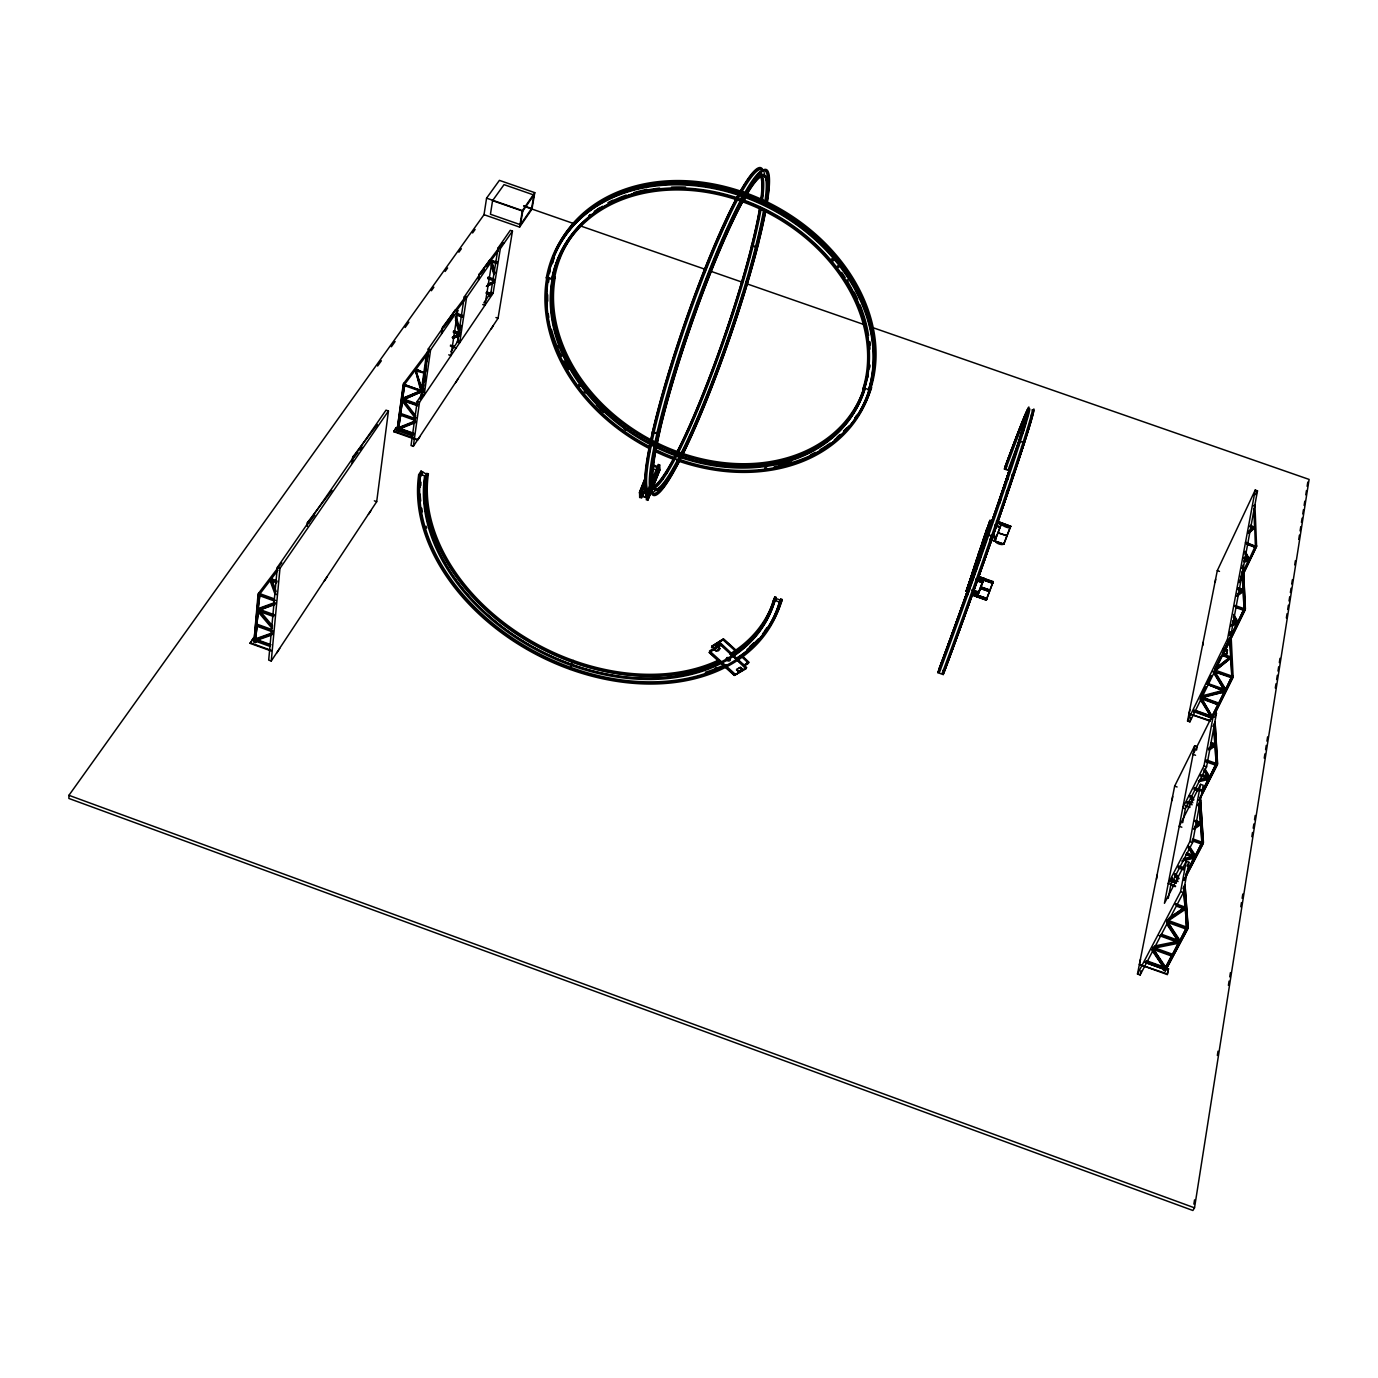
<?xml version="1.0" encoding="UTF-8"?>
<svg xmlns="http://www.w3.org/2000/svg" width="1378" height="1378" viewBox="0 0 1378 1378"><rect width="100%" height="100%" fill="white"/><g stroke="black" fill="none" stroke-linecap="round" stroke-linejoin="round"><path stroke-width="1.5" d="M484.298 214.313L68.934 795.313L68.9 798.465L1192.883 1210.487L1194.519 1207.834L1309.1 479.423L872.498 327.516M639.306 492.773L645.817 476.185M639.599 492.514L639.668 497.579L645.352 483.334M652.81 466.419L652.741 464.851M647.471 494.909C647.471 490.999 645.214 501.73 647.66 494.788L659.597 464.851M659.545 470.087L659.287 465.144M647.608 495.064L647.694 500.386L659.717 470.311L659.631 464.868M271.053 650.916L250.159 643.371L253.207 638.324L270.966 644.697M250.159 643.371L253.207 638.324M270.45 645.472L256.325 640.374L255.619 642.51L253.931 641.89L258.082 593.935L281.801 562.775M253.931 641.89L258.685 593.057M272.878 633.363L255.447 639.513L257.221 625.233L271.38 630.332M272.896 631.003L256.704 625.164L258.478 610.712L271.948 626.749M258.082 609.3L259.874 594.676L258.082 609.3L275.738 602.892M255.619 642.51L256.894 639.616L272.379 634.138M255.447 639.513L257.221 625.233M256.704 625.164L258.478 610.712M647.195 495.012C644.973 502.557 636.946 488.26 647.178 494.564M277.322 567.409L268.693 660.096L271.242 661.027L376.694 501.678L388.441 411.006L386.012 410.144L277.322 567.409L279.975 568.373L388.441 411.006M271.242 661.027L279.975 568.373M276.737 652.983L279.7 648.521M735.456 674.428L709.549 650.933L721.452 643.922L746.704 667.589L734.319 675.168L709.394 652.259L720.97 645.076L745.946 668.416M748.409 662.508L743.655 665.402L742.208 663.817M307.242 526.344L307.673 522.21M324.243 581.206L326.982 577.055M717.215 647.057C714.08 643.25 719.213 644.818 715.044 648.142M719.712 648.676C716.87 646.954 714.906 646.179 719.109 643.061C726.74 644.559 710.738 642.303 717.645 646.54M351.941 463.301L352.665 457.151L377.279 424.631M352.716 460.476L353.199 456.394M738.091 668.451L736.489 669.88L738.556 671.413M368.443 514.407L370.992 510.549M419.928 436.585L417.568 440.15L393.746 431.693L396.227 427.559L412.074 433.174M393.746 431.693L396.227 427.559M413.004 436.137L397.053 430.47L403.272 383.997L427.593 351.769L428.765 352.182M397.053 430.47L403.754 383.291M414.795 421.616L398.552 428.127L400.774 414.416L415.278 419.549M414.916 419.343L400.412 414.21L402.669 400.343L416.001 417.689M402.479 398.81L404.753 384.806L402.479 398.81L421.237 390.629L404.391 384.583L420.703 390.336L415.329 370.079L421.186 389.629M416.001 421.84L399.741 428.351L398.552 431.021L399.207 429.092L415.519 422.546M398.552 428.127L400.774 414.416M400.412 414.21L402.669 400.343M421.496 396.864L428.248 349.03L455.463 309.654L457.754 310.463L430.591 349.857L424.114 395.417L421.806 394.608L417.207 401.411L411.023 445.542L413.314 446.351L498.061 318.266L512.461 231.091L510.273 230.333L498.095 247.954L490.93 292.446L489.293 296.373M413.314 446.351L419.515 402.238L493.117 293.204L500.317 248.729L512.461 231.091M426.233 355.731L421.513 389.302L416.035 371.026L421.978 388.596M420.428 399.878L427.593 351.769L421.323 396.106M421.875 397.002L428.127 352.785M422.857 391.163L423.769 384.789M424.372 380.535L424.975 376.28M425.561 372.026L426.474 365.635M427.077 361.38L427.972 355.007M423.029 392.592L423.632 388.338M424.545 381.947L425.147 377.693M441.477 333.683L442.39 327.43L465.988 296.149M442.235 330.944L442.838 326.775M712.168 646.058L715.216 649.4M457.754 310.463L450.985 355.627L448.728 354.835M492.067 260.7L466.539 297.734L459.666 342.76L457.427 341.968L464.248 296.942L489.827 259.925L492.067 260.7L484.935 305.313L482.748 304.555M455.618 382.653L457.823 379.329M486.572 198.156L484.022 214.692L519.592 227.094L531.977 209.06L534.785 192.662L499.404 180.363L486.572 198.156L522.365 210.61L534.785 192.662M478.373 278.58L479.01 274.446L502.781 242.838L503.883 243.234M478.476 280.027L479.441 273.843M492.566 200.637L490.447 214.262L520.471 224.717L531.598 208.526L533.906 195.021L504.038 184.635L492.566 200.637L522.762 211.144L533.906 195.021M989.835 590.197L981.05 586.942L977.157 596.915L984.15 578.76M978.88 592.075L973.454 590.008M984.047 578.467L977.088 596.881M1193.882 1204.114L1194.554 1199.876M1217.342 1055.462L1218.014 1051.207M1228.401 985.373L1229.073 981.119M1229.744 976.881L1230.416 972.627M1240.803 906.793L1241.457 902.556M1242.129 898.301L1242.801 894.064M1251.844 836.722L1252.516 832.467M1253.188 828.212L1253.859 823.975M1254.531 819.721L1255.203 815.483M1264.246 758.141L1264.918 753.887M1265.59 749.649L1266.261 745.395M1266.933 741.157L1267.605 736.903M1275.305 688.053L1275.976 683.815M1276.648 679.561L1277.32 675.306M1277.992 671.069L1278.663 666.814M1279.335 662.577L1279.99 658.322M1286.363 617.981L1287.035 613.727M1287.707 609.472L1288.378 605.235M1289.05 600.98L1289.722 596.743M1290.376 592.488L1291.048 588.251M1291.72 583.996L1292.392 579.742M1294.734 564.877L1295.406 560.639M1298.765 539.401L1299.437 535.146M1300.109 530.909L1300.763 526.654M1301.435 522.4L1302.107 518.162M1302.778 513.908L1303.45 509.671M1304.122 505.416L1304.794 501.179M1305.793 494.805L1306.465 490.551M1307.136 486.313L1307.808 482.059M491.274 328.774L493.341 325.639M519.592 227.094L522.365 210.61M520.471 224.717L522.762 211.144M742.432 669.071L740.468 667.262L739.004 667.968M1179.62 941.208L1186.32 927.997L1179.62 941.208L1167.045 921.055L1186.579 928.204L1185.356 908.412L1167.717 920.28L1186.768 927.136M1195.105 856.238L1201.633 843.078L1195.105 856.238L1188.439 845.971M1209.471 777.364L1215.827 764.29L1209.471 777.364L1204.148 768.941M1225.421 689.878L1231.587 676.96L1225.421 689.878L1214.276 671.723L1231.863 676.942L1231.019 657.909L1214.879 670.948L1231.019 657.909M1234.516 616.965L1237.72 622.322L1243.748 609.524L1234.533 606.286M1247.09 543.638L1254.979 547.187L1246.952 544.379M1192.349 839.77L1201.892 843.198L1200.806 823.631L1193.968 828.454M1205.888 760.759L1216.102 764.359L1215.138 745.016L1208.506 749.873M1234.895 606.251L1244.007 609.455L1243.283 590.697L1237.065 595.589M1245.454 542.863L1255.392 546.343L1245.591 542.14M1160.862 935.042L1178.087 941.26L1177.897 942.311L1158.743 935.404M1167.407 919.918L1184.064 907.757L1169.25 917.748M1194.605 827.368L1199.566 823.01L1194.778 826.387M1199.928 780.396L1207.851 778.484L1208.024 777.571L1202.098 775.469M1208.627 749.098L1213.949 744.413L1208.799 748.202M1223.853 691.015L1206.956 684.143L1223.853 691.015L1200.927 696.958L1204.441 689.276M1220.891 657.134L1214.81 669.57L1229.882 657.34L1214.965 668.726L1221.046 656.29M1232.173 624.578L1236.359 622.684L1232.311 623.786M1238.805 593.453L1242.181 590.129L1238.322 588.785M1243.903 558.124L1247.762 560.26L1243.783 558.865M1248.83 531.839L1253.67 527.309L1248.968 531.116M1161.103 935.249L1178.345 941.467L1166.942 923.053M1186.234 853.723L1193.882 856.496L1188.508 846.97M1200.376 774.832L1208.282 777.64L1204.2 770.009M1207.197 684.143L1224.267 690.171L1213.295 671.189M1232.69 621.392L1236.617 622.632L1233.551 616.483M1244.179 558.021L1248.175 559.434L1245.212 553.422M1178.517 943.241L1178.724 942.19L1153.283 947.323L1153.076 948.374L1172.11 955.247L1178.517 943.241L1153.076 948.374M1175.365 904.726L1185.063 908.223L1183.788 887.966M1194.209 857.288L1187.767 870.293L1194.209 857.288L1183.185 859.614M1194.933 821.374L1200.548 823.372L1199.428 803.357M1194.209 788.526L1202.305 791.403L1208.592 778.484L1198.688 780.861M1210.625 743.242L1214.896 744.706L1213.915 724.931M1224.405 691.911L1201.65 697.01L1218.445 703.865L1224.405 691.911L1201.478 697.854M1229.727 658.167L1221.752 655.36L1230.795 657.53L1229.951 638.083M1229.831 634.414L1230.916 636.223L1236.876 623.562L1230.812 625.216M1238.064 588.527L1243.077 590.284L1242.319 571.112M1243.852 561.397L1248.416 560.381L1244.351 562.258M1249.932 526L1254.548 527.395L1250.656 525.259M1186.579 928.204L1185.356 908.412M1201.892 843.198L1200.806 823.631M1216.102 764.359L1215.138 745.016M1244.007 609.455L1243.283 590.697M1248.692 532.735L1254.738 527.86L1248.571 533.458M1237.72 622.322L1243.748 609.524M1245.109 552.096L1249.243 559.124L1245.247 551.355M1167.252 974.539L1168.527 968.7L1167.252 974.539L1139.485 964.497L1140.519 959.243M1199.411 800.859L1200.135 796.949M1222.424 653.206L1226.42 654.619L1227.419 650.14L1223.423 648.745M1230.02 635.327L1230.227 631.847L1229.624 635.172L1230.899 635.671M1242.422 568.253L1243.008 565.152M1226.42 654.619L1227.419 650.14M1171.662 956.074L1171.851 955.023L1152.835 948.167L1165.323 967.924L1171.662 956.074L1152.628 949.218M1194.709 745.722L1174.659 786.115L1137.487 974.022L1140.14 974.987L1183.357 892.651L1188.956 862.301L1186.234 861.319L1164.444 903.313L1194.709 745.722L1197.206 746.618L1196.535 750.08M1170.887 884.504L1192.607 842.526L1203.183 785.253L1200.548 784.323L1179.241 826.3L1181.824 827.213M1185.338 808.765L1206.577 766.823L1216.429 713.425L1213.88 712.512L1203.976 765.892L1182.772 807.852L1185.338 808.765L1182.686 822.683M1218.031 704.692L1201.237 697.854L1212.158 716.508L1218.031 704.692L1201.082 698.68M1257.494 490.826L1229.986 639.995L1227.522 639.134L1255.237 490.034L1257.494 490.826L1255.685 494.668M1172.11 955.247L1178.724 942.19M1182.996 888.448L1184.977 884.659L1188.025 928.514L1165.288 970.904L1163.532 970.267L1164.324 968.114L1145.152 961.344M1183.995 880.421L1203.287 843.508L1200.582 800.067L1199.273 799.584M1202.305 791.403L1208.592 778.484M1199.549 799.671L1217.446 764.635L1215.051 721.659L1217.601 763.722L1199.721 798.758M1218.445 703.865L1224.56 691.067M1242.732 572.18L1248.416 560.381M1223.164 651.157L1224.697 651.691L1245.264 609.696L1243.404 567.891L1242.233 567.478M1254.945 505.33L1253.67 505.657L1254.945 505.33L1256.598 546.584L1239.235 582.601M1152.731 950.114L1164.065 968.166L1151.388 949.476M1201.22 699.921L1211.038 716.801L1199.945 698.973M1163.532 970.267L1164.324 968.114M1194.158 710.824L1211.055 717.783L1194.158 711.789L1194.33 709.98M1165.323 967.924L1171.851 955.023M1212.158 716.508L1201.237 697.854M1165.288 970.904L1188.215 927.463L1184.977 884.659M1137.487 974.022L1180.601 891.652L1186.234 861.319M1175.641 886.106L1168.234 883.556L1189.903 841.545L1200.548 784.323M1222.183 654.481L1230.95 656.703M1211.228 716.939L1210.521 718.868L1212.089 719.437M647.419 495.563L647.901 500.128L659.804 470.001M1168.251 898.353L1172.213 877.562M1140.14 974.987L1140.967 970.749M1255.237 490.034L1217.291 570.63L1187.543 721.021L1189.903 721.865L1190.73 717.68M1210.056 721.142L1189.093 713.718L1189.92 709.532M457.427 341.968L460.907 325.397M571.164 664.351L570.94 665.367L573.179 660.406L572.955 661.423M571.439 664.385L570.061 669.415L571.388 666.78M649.71 488.26A171.251 20.756 -70.9 0 1 657.203 432.296L658.563 432.83A171.251 20.653 -70.9 0 0 680.543 458.667L680.284 459.701A172.681 20.825 -70.9 0 1 658.133 433.657L652.535 431.745A172.646 21.238 -70.9 0 0 647.074 492.773M650.313 482.903L651.691 479.665L651.071 482.214M996.156 537.937L987.303 534.716M971.748 594.71L986.183 599.998L986.665 598.448M995.416 539.676C992.849 542.863 1004.82 547.066 1004.183 542.656M971.628 594.951L986.303 600.153L986.872 598.431M980.516 588.613L989.421 591.472M989.869 590.06L980.998 587.08M1006.922 535.663L998.275 532.89L1006.87 535.801M978.001 577.985L992.78 583.221L993.107 581.55M992.797 583.221L993.228 581.637M995.605 539.763L995.174 541.123L1003.752 543.983L1004.304 542.829L1003.907 544.172M1010.074 527.412L1010.505 526.086L1010.04 527.533C988.87 516.629 1010.746 532.786 1010.711 526.034L1003.718 544.103M976.95 596.726L977.45 595.175M995.26 539.625L994.813 541.123L1001.789 522.882L1001.444 524.363M978.518 592.437L971.369 590.18M991.109 535.232L996.328 536.783M977.381 596.881L977.88 595.348L986.855 598.465L972.11 593.418L977.725 595.193M982.256 582.773L976.985 580.775M977.398 579.483L982.79 581.12M983.565 579.983L983.789 578.45L983.289 580L977.984 578.123M994.899 525.311L1000.135 526.878M1001.565 522.899L1001.255 524.467L1001.703 523.123M984.116 578.484L983.72 580.172L992.573 583.29L993.056 581.74L986.183 599.998M1011.986 463.37A158.883 3.548 -70.6 0 0 1009.23 470.725L1004.39 469.037L1005.854 468.692L1006.595 466.419L1005.389 465.988A164.292 3.273 -70.6 0 1 1016.843 447.678A164.292 3.273 -70.6 0 1 938.194 671.689L937.867 672.671L943.258 674.583L942.207 673.17A164.292 3.566 -70.6 0 0 1002.926 502.781A164.292 3.566 -70.6 0 0 1032.019 409.938M1009.23 470.725L1009.488 469.967A160.227 3.583 -70.6 0 1 1014.897 455.515M995.037 540.934L995.433 539.694M969.165 582.946L971.301 576.986L969.182 582.963M973.35 570.785L971.438 576.624L973.178 570.733M975.314 564.704L977.209 558.917M986.665 529.307L983.358 540.796M969.389 582.877L971.318 577.003M971.456 576.624L989.955 520.384L992.505 521.229L992.97 519.885M972.575 574.385L990.093 520.557L981.911 543.294M982.514 543.862L974.039 566.858L976.192 567.34L978.363 561.569L976.003 560.88L984.46 537.902M982.17 549.856L983.823 543.828L981.946 543.19M970.198 578.674L972.213 579.604L970.198 585.771L976.502 568.873L974.349 568.356M975.176 570.871L973.316 576.693M988.732 529.875L976.296 567.633L985.77 537.833L983.892 537.179M978.018 563.585L979.327 559.537M979.448 559.158L983.186 547.583M990.076 527.085L985.425 541.537M980.43 556.798L978.466 562.844L976.33 562.293M980.344 549.943L982.6 550.7L984.581 544.654L982.307 543.931M984.994 542.777L991.971 521.211M978.725 562.724L980.654 556.764L978.414 555.902L980.533 556.523M982.6 550.735L984.564 544.689L976.124 567.564M986.441 538.884L992.832 519.713L981.877 549.805M1005.389 465.988L1005.63 465.23A165.636 3.307 -70.6 0 1 1017.205 446.73A165.636 3.307 -70.6 0 1 937.884 672.619M968.372 591.989L966.116 591.179L989.955 520.384M984.839 534.905L966.357 591.093L972.661 574.144M981.05 546.274L977.364 558.417L981.067 546.997M983.014 540.503L986.7 529.169M976.451 569.08L974.556 568.27L976.399 562.035L978.552 562.586L976.64 561.914M972.093 572.886L974.401 573.782L972.093 572.852L982.428 544.155L984.547 544.741M986.372 532.046L977.932 554.903L979.947 555.747L990.334 527.188L988.078 526.189L986.148 532.08L988.353 532.959M980.12 555.834L977.949 554.869M985.942 538.195L983.858 537.282M986.51 538.695L984.254 537.971L986.372 539.039M641.511 493.858C644.559 501.265 651.673 491.498 642.389 491.808M658.064 468.675L658.098 466.746M988.491 532.907L986.08 532.339M980.034 549.012L982.221 549.701M984.081 543.931L981.791 543.121M978.363 561.621L976.003 560.846M982.083 549.736L979.879 548.978M980.309 555.61L978.139 554.8M1017.119 446.248L1017.498 445.197L1018.842 445.662M970.233 579.173L978.569 555.989M966.116 591.179L974.642 568.046L976.571 568.718M985.683 538.075L992.487 521.194M978.001 561.724L986.045 540.434M976.261 567.943L981.98 552.389M972.782 578.054L975.211 572.059M976.502 567.839L980.671 556.712M968.958 589.939L973.867 576.814M1022.459 448.108L1022.838 447.075L1021.511 446.61M652.414 482.679C654.636 475.91 650.037 486.641 652.294 482.972M657.685 468.658L657.254 467.314L653.155 466.487M994.813 540.951L1001.754 522.865M641.166 493.737L641.132 495.736L641.89 491.946M977.381 595.417L983.789 578.467M986.303 600.153L993.262 581.688L978.483 576.452L983.961 578.398M647.505 494.823L659.425 465.127M639.719 492.084L645.989 476.357M645.593 480.595C639.375 486.003 638.651 513.649 645.92 485.866M645.524 483.385L639.909 497.01M652.207 467.004C652.276 462.595 661.629 468.124 656.049 469.554M652.294 468.796L653 467.004M658.081 466.729L657.323 470.57M656.944 470.535L652.449 468.262M719.23 662.043A187.391 134.458 27.4 0 1 520.057 636.584A187.391 134.458 27.4 0 1 426.336 474.118L421.031 471.069L418.602 474.807L420.066 475.341A192.455 137.903 27.4 0 0 571.06 668.674A192.455 137.903 27.4 0 0 779.087 603.099L779.517 602.083L775.056 600.498A187.597 134.476 27.4 0 1 734.095 655.136M779.397 603.099A192.145 137.869 27.4 0 0 780.361 600.067L780.792 599.068L782.273 599.585L780.585 603.633A194.04 139.04 27.4 0 1 570.854 669.691A194.04 139.04 27.4 0 1 418.671 474.842M869.742 387.304L871.551 387.666L870.207 390.87L868.743 389.698M740.503 198.88A167.1 130.634 28.4 0 1 864.747 388.303L869.208 389.612L868.881 390.405A171.44 134.01 28.4 0 1 656.789 451.157M652.638 462.905L653.069 465.781M420.066 475.341L420.669 474.394L425.061 475.961L424.458 476.891L425.905 477.408A186.099 133.339 27.4 0 0 571.904 664.609A186.099 133.339 27.4 0 0 773.144 600.98L774.849 596.95L776.331 597.484A187.305 134.441 27.4 0 1 775.401 600.429M864.437 385.444L863.076 388.648L865.229 388.217A167.117 130.669 28.4 0 1 679.078 456.084A167.117 130.669 28.4 0 1 552.509 278.993L546.721 277.874A172.853 135.113 28.4 0 0 649.572 448.711M424.527 476.926A187.684 134.493 27.4 0 0 571.698 665.626A187.684 134.493 27.4 0 0 774.625 601.514L775.056 600.498M774.97 601.445A187.391 134.458 27.4 0 0 775.9 598.483L776.331 597.484M1215.672 579.26L1215.207 582.377M1203.218 642.251L1202.701 645.61M1240.596 577.072L1242.336 573.007M1249.243 559.124L1255.117 546.446M1239.373 581.861L1256.719 545.843M1189.093 713.718L1210.332 720.591M1187.543 721.021L1227.522 639.134M1200.927 696.958L1205.957 686.692M1208.058 682.403L1211.434 675.496M1228.194 641.304L1230.657 636.257M1231.071 635.43L1236.876 623.562M1193.779 712.047L1194.313 710.945M1224.026 650.192L1228.056 642.096M1223.027 652.759L1228.952 640.649M1189.903 721.865L1245.402 608.921L1243.404 567.891M1000.083 527.55L996.397 526.413M712.116 646.093L723.295 639.151M1218.186 703.848L1193.055 754.386L1195.553 755.265M1172.695 796.536L1172.075 800.532M1214.156 714.751L1233.293 676.357M1214.965 713.666L1233.138 677.201L1231.054 634.845M1214.535 717.232L1216.429 713.425M1212.95 726.413L1214.879 722.572M1157.21 874.909L1156.521 879.233M678.476 455.877L678.079 456.669L679.922 452.518L679.285 454.292M1197.775 805.562L1200.582 800.067L1203.459 842.526L1184.184 879.44M1186.975 866.107L1188.956 862.301M1185.562 874.513L1187.336 871.12M1139.485 964.497L1167.545 973.988M679.991 455.326L681.49 454.774A165.601 19.964 -70.9 0 0 756.66 247.196L755.781 246.059A167.014 20.239 -70.9 0 1 697.991 416.328A167.014 20.239 -70.9 0 1 652.586 488.398M682.799 454.206A171.251 20.653 -70.9 0 0 758.124 244.423L758.486 243.717A172.681 20.825 -70.9 0 1 683.729 452.776M762.981 170.045A172.663 21.238 -70.9 0 0 713.615 246.989A172.663 21.238 -70.9 0 0 652.38 432.106L657.926 434.122L658.563 432.83M659.115 427.094A167.014 20.239 -70.9 0 0 658.391 430.125L659.769 430.659L660.389 429.368A165.601 19.964 -70.9 0 0 681.49 454.774L676.46 453L676.219 453.982A166.996 20.549 -70.9 0 1 653.74 487.433M759.743 207.217A165.584 20.377 -70.9 0 1 751.492 245.904L756.849 246.938A167.014 20.136 -70.9 0 0 764.893 210.248M756.849 246.938L755.609 246.507L758.313 244.164A172.681 20.825 -70.9 0 0 765.755 211.178M721.349 645.145L746.273 668.606L734.319 675.461L709.136 652.5L721.504 644.559L720.367 645.593M716.198 650.726C710.359 645.903 718.403 655.394 719.816 648.246M652.362 432.158L652.983 430.866L654.378 431.366A171.251 20.963 -70.9 0 0 648.263 491.171M751.492 245.904L752.026 244.75L753.284 245.198A166.996 20.446 -70.9 0 1 677.476 454.43A166.996 20.446 -70.9 0 1 654.033 488.449M741.381 195.297L742.914 191.869A172.508 134.992 28.4 0 1 871.068 387.769L869.725 390.973A172.836 135.078 28.4 0 0 741.898 195.073A172.836 135.078 28.4 0 0 546.308 277.891L547.617 278.339A171.423 133.976 28.4 0 1 741.588 196.262A171.423 133.976 28.4 0 1 868.329 390.491M742.208 193.798L742.914 191.869A172.508 134.992 28.4 0 0 550.287 265.782M736.662 669.467L740.244 667.52L742.26 669.14M426.267 474.084L428.317 473.67L425.905 477.408M863.007 388.63A165.773 129.549 28.4 0 0 740.399 201.016A165.773 129.549 28.4 0 0 552.854 280.182L552.01 278.976A167.1 130.634 28.4 0 1 736.748 197.605M864.884 389.009A167.203 130.686 28.4 0 1 678.682 456.876A167.203 130.686 28.4 0 1 552.027 279.734L552.44 278.959M553.405 277.478L555.179 277.185L553.267 280.165A165.791 129.584 28.4 0 0 678.321 455.687A165.791 129.584 28.4 0 0 863.558 388.544L864.919 385.358A165.481 129.498 28.4 0 1 680.525 452.725A165.481 129.498 28.4 0 1 555.248 277.219M552.836 280.182L554.766 277.202A165.463 129.463 28.4 0 1 604.046 206.614M547.617 278.339L548.099 277.598A171.337 133.959 28.4 0 1 742.001 195.521A171.337 133.959 28.4 0 1 868.657 389.681M546.308 277.891L548.22 274.911M452.156 337.541L459.752 333.872L453.775 331.771M450.899 351.614L458.633 340.194M483.85 302.902L490.93 292.446L493.117 293.204M453.345 331.461L459.718 332.89L455.36 317.491M273.585 615.587L258.926 610.299L275.238 603.736M403.203 399.758L421.961 391.576L403.203 399.758L415.967 404.271M274.101 615.639L259.443 610.368L258.84 611.246L273.499 616.534M416.328 404.495L403.082 400.688L417.672 405.838M423.838 372.783L416.018 369.149L424.183 373.025L416.035 371.026M275.772 600.498L259.357 594.59L259.96 593.694L274.136 598.81M308.896 522.848L308.327 523.657L314.804 515.096M354.387 456.996L353.853 457.754L357.901 452.363M443.923 327.344L453.827 314.305M480.491 274.394L484.333 269.296M490.723 260.821L486.468 266.522M497.234 262.922L490.981 260.528L497.251 261.941M427.731 352.647L430.057 349.995M377.606 366.014L381.361 360.76M391.369 346.756L395.107 341.503M405.115 327.499L408.87 322.245M431.366 290.741L433.863 287.227M445.111 271.466L447.609 267.969M458.857 252.208L461.354 248.712M472.602 232.951L475.1 229.454M490.981 260.528L498.388 250.658M456.135 311.17L465.557 298.716M404.391 384.583L415.329 370.079M415.536 369.855L426.715 355.024M359.71 450.038L362.052 446.954M307.105 523.037L331.943 490.327M259.357 594.59L278.046 570.13M717.662 649.71L716.095 650.967M740.244 670.414L738.453 671.654L736.61 669.622M719.609 648.814L717.645 646.782M982.703 581.723L975.503 579.191M1237.341 593.935L1242.181 590.129M1236.927 596.364L1243.128 591.472M1210.005 749.563L1214.965 745.929M1193.796 829.418L1200.634 824.612M1167.51 921.331L1185.149 909.463M719.712 648.556L718.575 649.227M748.547 662.129L743.862 665.35M743.534 666.521L748.512 663.283L742.105 657.151M738.763 671.62L742.415 669.14L741.14 669.932M734.75 675.203L746.032 668.072M488.053 284.075L493.875 281.56M487.623 284.695L493.462 282.18M486.761 285.832L494.547 282.473M486.348 286.435L492.17 283.92M726.964 657.599L726.017 659.321A2.274 1.602 23.4 0 0 728.979 660.992A2.274 1.602 23.4 0 0 730.116 658.908A2.274 1.602 23.4 0 0 726.998 657.616M452.604 336.887L459.752 333.872M453.293 337.817L460.441 334.802M452.845 338.471L459.994 335.457M741.777 663.524L743.931 665.522L748.943 662.267L742.535 656.152M402.962 398.104L421.237 390.629M399.034 427.421L415.278 420.91M258.685 608.404L274.377 602.72M258.926 610.299L274.635 604.615M256.05 638.634L271.552 633.157M256.291 640.494L271.793 635.034M1243.972 560.657L1247.9 559.52M1230.675 626.008L1236.738 624.337M1201.099 696.131L1224.008 690.171M1200.083 779.483L1208.024 777.571M1198.515 781.774L1208.437 779.397M1183.357 858.632L1193.606 856.375L1193.434 857.357L1186.062 854.704M1181.738 860.992L1194.037 858.27M1154.609 945.997L1178.087 941.26M723.433 639.254L736.041 650.743M740.537 194.229L739.142 193.747L739.435 192.558L744.981 194.47L744.688 195.676L743.31 195.194A171.268 20.756 -70.9 0 0 656.996 432.761L658.391 433.243A171.268 20.653 -70.9 0 1 732.39 219.946A171.268 20.653 -70.9 0 1 766.995 202.6M742.432 198.759L743.81 199.242L743.534 200.43L739.831 199.155M758.124 244.423L756.884 243.975A171.251 20.756 -70.9 0 1 750.269 268.607M756.66 247.179L751.665 245.456A165.567 20.36 -70.9 0 1 699.507 402.066A165.567 20.36 -70.9 0 1 652.569 486.882M523.674 205.77L531.598 208.526M524.157 206.338L573.971 223.667M580.069 225.785L705.967 269.588M710.032 271.001L742.518 282.301M746.583 283.713L864.368 324.691M498.095 247.954L500.317 248.729M554.766 277.202L553.456 276.737A166.876 130.565 28.4 0 1 558.211 259.322M1019.996 442.545L1018.669 442.062L1019.048 441.029L1024.405 442.889L1024.009 443.94L1022.683 443.475M548.099 277.598L552.01 278.976M551.958 279.7L553.267 280.165M496.821 263.542L491.429 261.648L494.581 273.447M1249.812 526.74L1253.532 528.032M488.139 277.064L493.875 279.079M487.726 277.684L493.462 279.7M488.088 278.012L493.892 280.044M487.674 278.632L493.479 280.664M1009.488 469.967L1008.265 469.536A160.227 3.479 -70.6 0 1 1023.079 430.797M486.692 291.878L490.534 293.221M1244.3 557.298L1248.296 558.693M486.262 292.498L492.032 294.513M486.537 292.773L490.396 294.134M486.124 293.393L489.965 294.754M1242.078 568.253L1243.266 568.666M464.248 296.942L466.539 297.734M495.942 317.526L498.061 318.266M1217.291 570.63L1219.496 571.405M456.962 313.426L462.991 315.545M1238.219 587.734L1243.214 589.491M456.514 314.081L462.543 316.199M457.289 314.528L462.853 316.475M456.824 315.183L462.388 317.129M1238.185 589.56L1242.026 590.921M1010.608 526.275L996.415 520.97L1010.453 526.207M453.793 330.806L459.718 332.89M1235.05 605.476L1244.162 608.68M997.672 523.02L1010.229 527.481L1003.856 544.293L989.628 539.263L995.037 541.244M989.886 520.643L992.074 521.418M997.638 523.158L1001.083 524.363M453.328 332.425L459.305 334.527M1236.221 607.715L1243.593 610.299M994.933 525.19L1000.101 526.999M988.06 526.207L990.265 527.016M988.147 526.551L990.024 527.206M991.144 535.095L996.294 536.903M450.503 345.12L454.482 346.515M1233.086 620.548L1236.755 621.84M450.365 346.033L456.325 348.134M990.765 536.318L995.829 538.367L990.713 536.438M1232.535 622.167L1236.204 623.459M981.98 543.018L984.081 543.587M428.248 349.03L430.591 349.857M654.206 431.779L652.81 431.28A171.251 21.066 -70.9 0 1 739.142 193.747A171.234 21.066 -70.9 0 1 760.449 169.046M427.111 352.475L428.282 352.889M979.965 548.737L982.17 549.512M980.516 550.011L982.48 550.545M980.275 550.166L982.342 550.89M978.466 556.264L980.378 556.936M977.036 558.865L975.59 564.687M677.476 454.43L676.219 453.982A166.996 20.549 -70.9 0 0 752.026 244.767M976.106 560.588L978.087 561.483M976.416 562.035L978.69 562.775M680.525 458.719L679.268 458.271A171.251 20.756 -70.9 0 1 650.45 491.05M1222.682 652.672L1226.678 654.085M974.143 566.599L976.192 567.34M974.435 568.115L976.709 568.89M972.179 572.593L974.418 573.386M972.455 574.213L974.504 575.074M978.432 576.71L993.176 581.947M977.433 579.363L982.755 581.24M977.019 580.638L982.342 582.515M970.112 578.932L972.334 579.776L970.525 585.771L968.114 585.082M1215.051 670.104L1232.001 676.098M980.602 588.354L989.404 591.61M404.271 385.513L420.772 391.335M968.2 584.823L970.439 585.616M1214.276 671.723L1231.432 677.787M973.178 590.68L978.466 592.557M972.765 591.972L977.984 594.09L972.73 592.092M966.219 590.921L968.286 591.662M417.207 401.411L419.515 402.238M403.685 399.052L418.275 404.219M1207.369 683.299L1224.422 689.344M400.895 413.503L415.398 418.636M1201.65 697.01L1218.6 703.021M400.292 415.123L414.795 420.256M399.741 428.351L413.934 433.381M1196.19 710.652L1211.193 715.957M1195.88 710.996L1211.107 716.405M399.207 429.092L413.658 434.225M396.141 428.162L412.005 433.777M1195.622 711.548L1212.743 717.611M398.724 429.815L413.176 434.931M397.519 429.764L399.034 430.298M1210.676 718.024L1212.244 718.593M393.815 431.09L417.655 439.548M1211.469 742.518L1215.069 743.793M1210.452 744.154L1213.777 745.326M775.917 598.483L780.361 600.067M773.144 600.98L774.625 601.514M779.104 603.099L780.585 603.633M1206.439 759.95L1216.274 763.446M1205.733 761.672L1215.672 765.203M940.451 669.381L939.4 667.968A158.849 3.169 -70.6 0 0 1015.414 451.484A158.849 3.169 -70.6 0 0 1004.39 469.037M943.138 670.345L944.774 669.88A158.883 3.548 -70.6 0 0 997.224 523.433A158.883 3.548 -70.6 0 0 1031.054 419.48M1203.976 765.892L1206.577 766.823M938.177 671.723L939.52 672.206A164.292 3.376 -70.6 0 0 1008.662 476.874A164.292 3.376 -70.6 0 0 1023.992 420.962M1202.529 774.625L1208.454 776.727M1199.945 775.676L1207.851 778.484M1194.623 787.682L1202.477 790.49M1194.037 789.439L1197.964 790.834M374.351 500.834L376.694 501.678M1174.659 786.115L1177.105 786.976M1199.084 800.566L1200.41 801.031M1188.99 801.376L1192.883 802.771M1186.854 801.583L1190.971 803.047M1186.871 802.564L1190.799 803.96M1186.458 802.754L1192.159 804.786M1185.993 805.493L1189.955 806.922M1185.7 806.044L1189.679 807.474M1195.122 820.392L1200.72 822.39M1195.932 822.752L1199.394 823.992M1192.9 838.944L1202.081 842.216M1192.177 840.735L1201.444 844.059M1189.903 841.545L1192.607 842.526M1186.682 852.879L1194.054 855.514M1178.793 866.021L1184.288 867.985M1178.345 866.865L1184.098 868.967M1178.173 867.847L1183.668 869.811M1172.023 879.371L1178.087 881.558M1172.747 879.836L1176.571 881.197M1172.471 880.387L1176.502 881.972M1171.834 880.353L1175.882 881.799M1170.852 880.973L1176.33 882.953M1170.456 881.093L1175.934 883.057M1171.524 885.279L1175.348 886.657M1180.601 891.652L1183.357 892.651M276.926 580.793L271.363 578.794L270.036 580.603L274.842 593.677M1175.555 903.675L1185.252 907.155M277.099 581.878L270.743 579.673L276.134 594.659M276.496 582.756L271.345 580.913L271.966 580.035L276.186 591.541M1176.691 906.242L1183.874 908.825M259.271 595.554L274.015 600.86M1166.839 922.123L1186.131 929.048M259.529 609.42L274.188 614.691M1161.31 934.198L1178.534 940.399M257.307 624.286L271.466 629.384M1153.283 947.323L1172.299 954.179M256.618 626.112L272.792 631.951M1146.754 960.828L1164.272 967.115M253.156 638.944L268.314 644.422M1146.462 961.379L1168.234 969.234M255.74 641.27L269.847 646.351M1145.17 962.326L1164.117 969.182M254.534 641.011L256.222 641.614M1144.911 962.412L1165.495 969.854M250.21 642.751L271.104 650.295M68.934 795.313L1194.519 1207.834M736.352 650.468L723.467 638.841L711.737 646.316M742.277 656.307L748.495 662.25M735.921 651.484L723.019 639.857L711.496 647.608M259.443 610.368L272.534 625.853M257.875 611.608L272.293 628.644M402.187 401.05L415.519 418.395M403.565 399.982L415.691 415.76M1152.835 948.167L1165.512 966.874M1167.045 921.055L1179.809 940.158M1166.735 924.121L1178.345 941.467M1175.623 874.617L1177.828 877.975M1174.607 873.893L1177.914 878.923M1174.418 874.875L1177.725 879.905M1175.813 873.635L1179.12 878.664M1189.731 846.695L1195.277 855.256M1188.318 847.952L1193.882 856.496M1191.781 796.587L1193.899 799.877M1190.558 795.847L1192.659 799.137M1189.559 795.209L1192.728 800.153M1189.386 796.122L1192.556 801.066M1205.388 769.716L1209.643 776.451M1204.027 770.905L1208.282 777.64M1214.431 670.897L1225.559 689.034M1213.122 672.033L1224.267 690.171M1233.586 614.399L1237.857 621.53M1233.396 617.275L1236.617 622.632M1245.075 554.163L1248.175 559.434M455.997 315.872L459.374 327.861M455.532 316.527L459.494 330.513M455.446 320.075L459.27 333.545M491.843 261.045L494.995 272.827M491.24 262.716L494.271 274.067M491.326 265.213L493.858 274.687M1183.599 889.017L1185.063 908.223M1199.239 804.321L1200.548 823.372M1213.742 725.844L1214.896 744.706M1229.899 640.994L1230.795 657.53M1230.864 658.753L1231.863 676.942M1242.181 571.887L1243.077 590.284M1253.877 508.516L1254.548 527.395M1254.738 527.86L1255.392 546.343M729.737 653.499A2.308 1.619 23.4 0 1 731.873 654.894M1021.374 427.473A164.292 3.376 -70.6 0 1 1023.062 423.27M1004.631 468.279A160.21 3.204 -70.6 0 1 1015.758 450.537A160.21 3.204 -70.6 0 1 939.107 668.864M1031.433 415.536A158.883 3.548 -70.6 0 1 1031.416 417.896M1013.76 458.685A158.883 3.548 -70.6 0 1 1016.275 452.018M1031.399 414.95A160.227 3.583 -70.6 0 1 1005.44 499.508A160.227 3.583 -70.6 0 1 944.481 670.776M1032.845 410.971A164.309 3.669 -70.6 0 1 1005.837 498.715A164.309 3.669 -70.6 0 1 943.568 673.601M1032.759 410.644A165.67 3.703 -70.6 0 1 1007.284 494.547A165.67 3.703 -70.6 0 1 943.275 674.531M1012.451 474.204A160.227 3.479 -70.6 0 1 1011.934 475.737M1006.973 490.516A160.227 3.479 -70.6 0 1 1006.388 492.239M1024.681 426.784A160.227 3.479 -70.6 0 0 1024.371 427.559A160.21 3.29 -70.6 0 1 1022.717 433.484M1005.854 468.692A160.21 3.29 -70.6 0 1 1027.902 415.639M1027.368 417.775A160.21 3.29 -70.6 0 1 1026.937 419.343M1025.887 423.08A160.21 3.29 -70.6 0 1 1025.68 423.769M1008.196 477.873A160.21 3.29 -70.6 0 1 1007.662 479.492M1005.423 486.124A160.21 3.29 -70.6 0 1 1004.838 487.829M1001.255 498.423A160.21 3.29 -70.6 0 1 999.377 503.917M969.526 589.405A160.21 3.29 -70.6 0 1 967.356 595.468M764.566 631.331A192.145 137.869 27.4 0 1 762.534 633.949M758.176 639.013A192.145 137.869 27.4 0 1 746.91 649.624M716.922 667.486A192.145 137.869 27.4 0 1 715.13 668.227M420.841 485.487A192.145 137.869 27.4 0 1 420.979 482.231M421.53 475.754A192.145 137.869 27.4 0 1 421.961 472.568M762.465 626.37A187.391 134.458 27.4 0 1 731.976 655.05M767.959 617.275A187.305 134.441 27.4 0 1 730.891 654.981M719.66 661.044A187.305 134.441 27.4 0 1 520.591 635.62A187.305 134.441 27.4 0 1 426.939 473.188M774.849 596.95A185.72 133.304 27.4 0 1 729.823 653.999M718.696 660.01A185.72 133.304 27.4 0 1 521.246 634.81A185.72 133.304 27.4 0 1 428.403 473.705M721.659 662.422A187.597 134.476 27.4 0 1 520.97 639.788A187.597 134.476 27.4 0 1 425.13 475.996M779.517 602.083A192.352 137.903 27.4 0 1 735.904 659.029M726.327 664.627A192.352 137.903 27.4 0 1 520.074 642.854A192.352 137.903 27.4 0 1 420.738 474.428A193.626 139.006 27.4 0 1 421.1 471.104M766.943 627.627A192.042 137.852 27.4 0 1 764.997 630.314M753.904 642.82A192.042 137.852 27.4 0 1 750.028 646.351M422.133 474.824A192.042 137.852 27.4 0 1 422.564 471.638M780.792 599.068A192.042 137.852 27.4 0 1 779.827 602.1M782.273 599.585A193.626 139.006 27.4 0 1 766.34 631.09M759.881 638.841A193.626 139.006 27.4 0 1 736.748 657.961M721.814 665.97A193.626 139.006 27.4 0 1 705.364 672.257M426.646 528.05A193.626 139.006 27.4 0 1 426.043 526.189M422.409 511.789A193.626 139.006 27.4 0 1 421.737 508.206M420.738 501.041A193.626 139.006 27.4 0 1 420.135 494.116M419.945 487.45A193.626 139.006 27.4 0 1 420.118 480.853M549.65 273.068A171.182 133.907 28.4 0 1 550.339 270.054M551.958 264.094A171.182 133.907 28.4 0 1 552.888 261.148M567.529 232.658A171.182 133.907 28.4 0 1 571.646 227.336M577.399 220.928A171.182 133.907 28.4 0 1 757.504 199.758A171.182 133.907 28.4 0 1 874.134 349.65M873.652 366.582A171.182 133.907 28.4 0 1 872.842 372.87M873.256 372.094A171.113 133.89 28.4 0 0 742.621 193.075A171.113 133.89 28.4 0 0 584.255 214.124M552.44 263.353A171.113 133.89 28.4 0 1 554.387 257.514M573.231 225.286A171.113 133.89 28.4 0 1 580.345 217.724M553.56 274.515A166.945 130.6 28.4 0 1 556.729 262.905M589.577 215.536A166.945 130.6 28.4 0 1 590.938 214.451M595.175 211.23A166.945 130.6 28.4 0 1 602.668 206.252M609.042 202.618A166.945 130.6 28.4 0 1 626.267 195.056M633.604 192.662A166.945 130.6 28.4 0 1 646.954 189.406M741.278 197.364A166.945 130.6 28.4 0 1 745.016 198.69M832.123 259.15A166.945 130.6 28.4 0 1 833.501 260.804M837.479 265.816A166.945 130.6 28.4 0 1 838.771 267.504M847.108 279.648A166.945 130.6 28.4 0 1 848.193 281.422M854.205 292.153A166.945 130.6 28.4 0 1 857.684 299.388M860.027 304.865A166.945 130.6 28.4 0 1 868.605 335.526M869.484 342.399A166.945 130.6 28.4 0 1 869.966 349.202M869.535 365.721A166.945 130.6 28.4 0 1 869.191 368.804M868.243 374.885A166.945 130.6 28.4 0 1 867.64 377.882M588.716 215.933A166.876 130.565 28.4 0 1 590.06 214.813M594.211 211.557A166.876 130.565 28.4 0 1 600.085 207.458M607.887 202.773A166.876 130.565 28.4 0 1 612.814 200.206M741.691 196.623A166.876 130.565 28.4 0 1 745.429 197.95M869.828 341.606A166.876 130.565 28.4 0 1 870.121 345.017M869.88 364.929A166.876 130.565 28.4 0 1 869.535 368.012M608.766 203.875A165.463 129.463 28.4 0 1 613.641 201.343M618.688 198.983A165.463 129.463 28.4 0 1 659.614 188.097M671.517 187.15A165.463 129.463 28.4 0 1 685.538 187.115M741.398 197.812A165.463 129.463 28.4 0 1 745.102 199.138M831.399 259.03A165.463 129.463 28.4 0 1 832.76 260.649M841.665 272.396A165.463 129.463 28.4 0 1 845.145 277.581M848.383 282.834A165.463 129.463 28.4 0 1 867.554 334.699M868.726 344.896A165.463 129.463 28.4 0 1 868.932 348.272M868.76 361.553A165.463 129.463 28.4 0 1 868.157 367.685M867.227 373.731A165.463 129.463 28.4 0 1 864.368 385.427M551.544 279.717A167.186 130.652 28.4 0 1 740.692 199.827A167.186 130.652 28.4 0 1 864.333 389.096M869.208 389.595A171.354 133.976 28.4 0 1 681.266 460.028M674.342 457.599A171.354 133.976 28.4 0 1 657.203 450.365M650.502 447.058A171.354 133.976 28.4 0 1 548.582 277.615M650.089 447.85A171.44 134.01 28.4 0 1 548.099 278.356M553.887 276.737A166.893 130.6 28.4 0 0 679.681 453.5A166.893 130.6 28.4 0 0 845.644 422.977M859.493 402.445A166.893 130.6 28.4 0 1 856.651 407.647M853.292 412.987A166.893 130.6 28.4 0 1 851.501 415.57M849.279 418.895A166.962 130.617 28.4 0 1 658.46 445.662A166.962 130.617 28.4 0 1 553.456 277.495M870.207 390.87A172.853 135.113 28.4 0 1 677.115 460.614M673.601 459.339A172.853 135.113 28.4 0 1 656.307 452.053M871.533 387.666A172.526 135.027 28.4 0 1 774.247 466.694M766.65 467.831A172.526 135.027 28.4 0 1 764.738 468.055M625.784 430.16A172.526 135.027 28.4 0 1 624.131 429.006M603.426 412.143A172.526 135.027 28.4 0 1 600.446 409.318M579.931 386.288A172.526 135.027 28.4 0 1 578.708 384.651M568.649 369.562A172.526 135.027 28.4 0 1 563.843 360.95M560.398 353.957A172.526 135.027 28.4 0 1 551.441 329.308M548.806 317.267A172.526 135.027 28.4 0 1 548.255 313.839M547.169 303.573A172.526 135.027 28.4 0 1 546.911 293.772M547.772 281.146A172.526 135.027 28.4 0 1 548.203 278.029M600.791 409.455A171.199 133.942 28.4 0 1 596.416 405.115M585.478 392.971A171.199 133.942 28.4 0 1 584.186 391.386M561.862 356.23A171.199 133.942 28.4 0 1 561.053 354.508M558.038 347.532A171.199 133.942 28.4 0 1 557.332 345.775M547.755 301.145A171.199 133.942 28.4 0 1 547.686 294.789M548.547 282.266A171.199 133.942 28.4 0 1 548.978 279.166M856.909 415.036A171.13 133.924 28.4 0 1 855.066 417.689M846.884 427.697A171.13 133.924 28.4 0 1 843.474 431.245M839.805 434.707A171.13 133.924 28.4 0 1 837.273 436.929M856.565 415.846A171.199 133.942 28.4 0 1 854.722 418.499M848.71 426.095A171.199 133.942 28.4 0 1 844.318 430.849M840.701 434.38A171.199 133.942 28.4 0 1 834.327 439.892M830.211 443.044A171.199 133.942 28.4 0 1 819.962 449.762M815.294 452.363A171.199 133.942 28.4 0 1 810.488 454.774M791.678 462.061A171.199 133.942 28.4 0 1 778.949 465.351M747.307 278.89A171.251 20.756 -70.9 0 1 746.273 282.387M743.086 292.963A171.251 20.756 -70.9 0 1 681.542 453.758M650.95 482.007A167.014 20.239 -70.9 0 1 658.563 429.712L659.941 430.246A167.014 20.136 -70.9 0 0 681.249 455.756A167.014 20.136 -70.9 0 0 757.022 246.49M649.365 452.725A166.996 20.549 -70.9 0 1 649.813 450.158M653.103 488.777A166.996 20.446 -70.9 0 1 651.191 488.639M753.129 242.683A171.234 21.066 -70.9 0 1 750.821 251.674M747.444 264.128A171.234 21.066 -70.9 0 1 746.549 267.315M743.586 277.615A171.234 21.066 -70.9 0 1 742.57 281.095M739.383 291.671A171.234 21.066 -70.9 0 1 684.866 437.618M681.283 445.249A171.234 21.066 -70.9 0 1 677.787 452.432M667.986 470.828A171.234 21.066 -70.9 0 1 665.918 474.325M663.386 478.373A171.234 21.066 -70.9 0 1 662.887 479.113M647.781 491.653A171.234 21.066 -70.9 0 1 653.017 430.832M750.338 254.138A172.646 21.238 -70.9 0 1 749.511 257.273M747.772 263.594A172.646 21.238 -70.9 0 1 746.859 266.815M737.953 296.821A172.646 21.238 -70.9 0 1 710.772 375.643M708.636 381.241A172.646 21.238 -70.9 0 1 687.915 431.383M657.237 488.725A171.251 20.963 -70.9 0 1 649.779 492.618M654.24 431.727A171.251 20.963 -70.9 0 1 713.838 250.917A171.251 20.963 -70.9 0 1 763.309 170.838M764.118 172.595A171.251 20.963 -70.9 0 1 764.497 173.955M761.379 169.649A171.234 21.066 -70.9 0 1 761.793 170.114M762.689 195.228A171.234 21.066 -70.9 0 1 762.551 196.313M758.71 218.206A171.234 21.066 -70.9 0 1 758.141 220.928M755.73 231.676A171.234 21.066 -70.9 0 1 753.68 240.203M747.789 193.058A165.601 19.964 -70.9 0 1 765.996 201.377M764.463 211.265A165.601 19.964 -70.9 0 1 756.488 247.627M660.234 429.747A165.601 19.964 -70.9 0 1 744.62 198.466M747.083 193.54A167.014 20.136 -70.9 0 1 766.151 202.411M659.786 430.608A167.014 20.136 -70.9 0 1 744.93 197.261M745.705 193.058A167.014 20.239 -70.9 0 1 764.876 201.963M763.619 209.818A167.014 20.239 -70.9 0 1 755.609 246.507M660.613 420.876A167.014 20.239 -70.9 0 1 663.111 411.126M664.902 404.391A167.014 20.239 -70.9 0 1 665.901 400.74M669.071 389.509A167.014 20.239 -70.9 0 1 686.606 333.665M689.586 324.932A167.014 20.239 -70.9 0 1 691.877 318.37M696.562 305.313A167.014 20.239 -70.9 0 1 697.337 303.143M702.108 290.327A167.014 20.239 -70.9 0 1 743.534 196.778M743.31 195.194A171.251 20.756 -70.9 0 1 765.72 202.153M763.567 214.245A171.251 20.756 -70.9 0 1 757.435 241.512M765.324 212.143A171.268 20.653 -70.9 0 1 757.952 244.853M657.961 434.07A172.681 20.825 -70.9 0 1 732.562 218.999A172.681 20.825 -70.9 0 1 767.443 201.55M760.139 175.712A165.584 20.377 -70.9 0 1 760.725 200.637M669.742 372.094A165.584 20.377 -70.9 0 1 671.603 365.997M698.715 287.141A165.584 20.377 -70.9 0 1 699.507 285.074M704.244 272.844A165.584 20.377 -70.9 0 1 712.03 253.655M715.061 246.473A165.584 20.377 -70.9 0 1 715.819 244.733M718.041 239.6A165.584 20.377 -70.9 0 1 728.48 216.914M761.259 175.678A166.996 20.549 -70.9 0 1 761.035 200.637M759.812 208.491A166.996 20.549 -70.9 0 1 751.854 245.198L753.111 245.628A166.996 20.446 -70.9 0 0 761.087 208.939M657.237 416.208A166.996 20.549 -70.9 0 1 658.047 412.952M662.715 395.555A166.996 20.549 -70.9 0 1 663.765 391.8M670.035 370.424A166.996 20.549 -70.9 0 1 681.61 334.354M687.622 316.888A166.996 20.549 -70.9 0 1 688.397 314.701M698.646 286.727A166.996 20.549 -70.9 0 1 699.438 284.643M702.642 276.375A166.996 20.549 -70.9 0 1 721.073 232.176M724.621 224.442A166.996 20.549 -70.9 0 1 729.944 213.297M759.898 173.439A166.996 20.446 -70.9 0 1 760.656 173.662M761.328 174.128A166.996 20.446 -70.9 0 1 761.534 174.334M762.43 175.781A166.996 20.446 -70.9 0 1 762.465 199.999M758.468 173.559A166.996 20.446 -70.9 0 1 759.054 173.439M646.075 495.081L646.368 499.956L658.374 469.829L658.236 464.369L646.093 494.96"/></g></svg>
